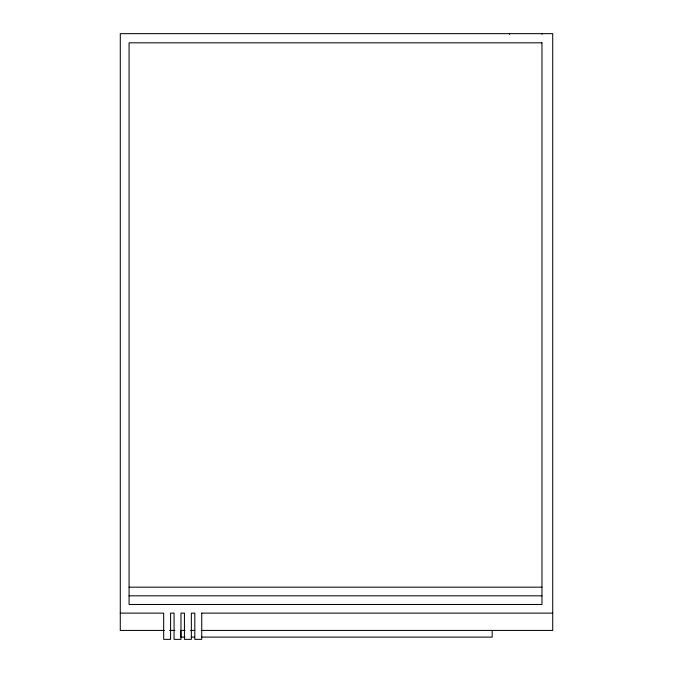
<?xml version="1.0" encoding="UTF-8"?>
<svg xmlns="http://www.w3.org/2000/svg" width="673" height="673" viewBox="0 0 673 673"><rect width="100%" height="100%" fill="white"/><g stroke="black" fill="none" stroke-linecap="round" stroke-linejoin="round"><path stroke-width="1.01" d="M129.073 587.176L541.967 587.176M129.073 595.824L541.967 595.824M120.282 613.128L163.674 613.128L163.674 639.35L170.589 639.35L170.589 613.128L174.055 613.128L174.055 639.35L180.97 639.35L180.97 613.128L184.427 613.128L184.427 639.35L191.351 639.35L191.351 613.128L194.808 613.128L194.808 639.35L201.723 639.35L201.749 613.128M201.723 613.128L552.718 613.128M164.363 630.424L120.282 630.424L120.282 33.65L552.718 33.65L552.718 630.424L201.101 630.424M169.613 630.424L174.862 630.424M185.016 630.424L180.818 630.424L180.818 637.104L185.016 637.104M190.602 630.424L194.808 630.424M191.3 637.104L194.447 637.104M201.791 637.104L492.182 637.104L492.182 630.424M541.967 33.65L541.967 34.273M509.545 33.65L509.545 34.273M541.967 42.82L129.073 42.82L129.073 604.472L541.967 604.472L541.967 42.82"/></g></svg>
